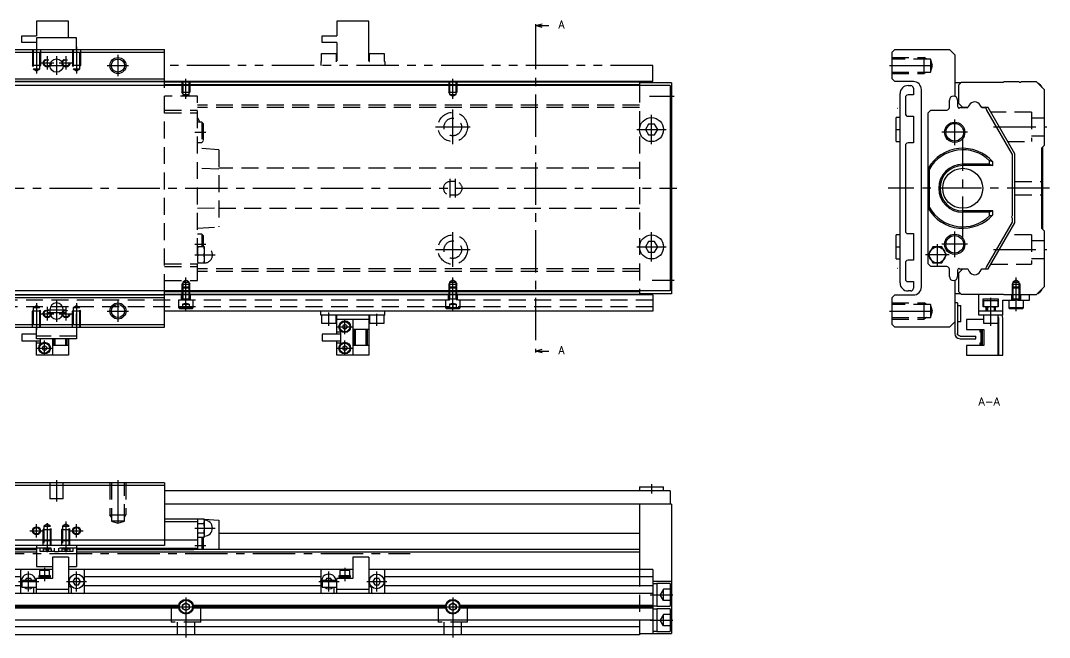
# Model space of a CAD drawing. Extents: x -4 to 777, y -8 to 240.
# Drawn here: x 391.3 to 776.9, y 9 to 240.3 of the extents above; entities that cross this region are included whole.
import ezdxf

# ---------------------------------------------------------------- set-up
doc = ezdxf.new("R2010")
doc.units = 0
doc.header["$LTSCALE"] = 0.5
for name, pattern in [('CENTER', [50.8, 31.75, -6.35, 6.35, -6.35]), ('DASHED', [19.05, 12.7, -6.35]), ('PHANTOM', [63.5, 31.75, -6.35, 6.35, -6.35, 6.35, -6.35])]:
    doc.linetypes.add(name, pattern=pattern)
for name, color, linetype in [('MSM_CENTER', 1, 'CENTER'), ('MSM_CONTINUOUS', 7, 'CONTINUOUS'), ('MSM_DASHED', 4, 'DASHED'), ('MSM_IMAGINARY', 6, 'PHANTOM'), ('MSM_NARROW', 5, 'CONTINUOUS'), ('MSM_PART_NUMBER', 7, 'CONTINUOUS')]:
    doc.layers.add(name, color=color, linetype=linetype)
doc.styles.get("Standard").update_dxf_attribs({"font": 'txt.shx', "height": 3, "bigfont": 'bigfont.shx'})

msp = doc.modelspace()

# ---------------------------------------------------------------- linework, layer by layer
at = {"layer": 'MSM_CENTER'}
for p, q in [((584.26, 237.89), (584.26, 116.86)), ((397.3, 230.38), (397.3, 220.47)), ((412.3, 230.38), (412.3, 220.47)), ((398.8, 224.38), (403.8, 224.38)), ((401.3, 226.88), (401.3, 221.88)), ((404.8, 226.88), (404.8, 219.88)), ((405.8, 224.38), (410.8, 224.38)), ((408.3, 226.88), (408.3, 221.88)), ((427.8, 227.38), (427.8, 219.38)), ((401.3, 223.38), (408.3, 223.38)), ((423.8, 223.38), (431.8, 223.38)), ((716.92, 223.38), (734.14, 223.38)), ((453.3, 210.87), (453.3, 218.38)), ((553.3, 210.87), (553.3, 218.38)), ((626.98, 211.88), (636.3, 211.88)), ((553.3, 193.88), (553.3, 206.88)), ((627.8, 193.88), (627.8, 204.88)), ((719.81, 207.38), (719.92, 207.38)), ((741.42, 193.58), (741.42, 203.18)), ((456.6, 198.38), (460.7, 198.38)), ((546.8, 200.38), (559.8, 200.38)), ((622.3, 199.38), (633.3, 199.38)), ((719.42, 199.38), (720.92, 199.38)), ((746.22, 198.38), (736.62, 198.38)), ((755.95, 200.38), (775.92, 200.38)), ((744.42, 158.48), (744.42, 196.28)), ((552.3, 173.88), (552.3, 180.88)), ((554.3, 173.88), (554.3, 180.88)), ((-4.2, 177.38), (637.3, 177.38)), ((776.92, 177.38), (716.42, 177.38)), ((553.3, 147.88), (553.3, 160.88)), ((627.8, 149.88), (627.8, 160.88)), ((741.42, 151.58), (741.42, 161.18)), ((456.6, 156.38), (460.7, 156.38)), ((546.8, 154.38), (559.8, 154.38)), ((622.3, 155.38), (633.3, 155.38)), ((719.42, 155.38), (720.92, 155.38)), ((734.92, 148.38), (734.92, 156.38)), ((746.22, 156.38), (736.62, 156.38)), ((755.95, 154.38), (775.92, 154.38)), ((456.6, 152.38), (464.2, 152.38)), ((739.38, 152.38), (730.46, 152.38)), ((719.81, 147.38), (719.92, 147.38)), ((453.3, 131.38), (453.3, 143.89)), ((553.3, 131.38), (553.3, 143.89)), ((627.98, 142.88), (636.3, 142.88)), ((764.41, 131.38), (764.41, 143.89)), ((404.8, 135.38), (404.8, 127.38)), ((427.8, 135.38), (427.8, 127.38)), ((754.92, 125.78), (754.92, 136.28)), ((397.3, 134.29), (397.3, 124.38)), ((401.3, 132.88), (401.3, 127.88)), ((401.3, 131.88), (408.3, 131.88)), ((408.3, 132.88), (408.3, 127.88)), ((412.3, 134.29), (412.3, 124.38)), ((423.8, 131.38), (431.8, 131.38)), ((716.92, 131.38), (734.14, 131.38)), ((398.8, 130.38), (403.8, 130.38)), ((401.3, 130.88), (408.3, 130.88)), ((405.8, 130.38), (410.8, 130.38)), ((412.3, 125.88), (412.3, 130.28)), ((506.8, 125.88), (506.8, 130.78)), ((512.8, 122.67), (512.8, 128.29)), ((524.8, 125.88), (524.8, 130.28)), ((509.99, 125.48), (515.61, 125.48)), ((400.3, 114.67), (400.3, 120.29)), ((512.8, 114.67), (512.8, 120.29)), ((397.49, 117.48), (403.11, 117.48)), ((509.99, 117.48), (515.61, 117.48)), ((404.8, 68), (404.8, 60)), ((427.8, 68), (427.8, 50.78)), ((627.8, 66.5), (627.8, 63)), ((397.3, 46.5), (397.3, 51.5)), ((401.3, 51.81), (401.3, 40.99)), ((408.3, 52.41), (408.3, 40.99)), ((412.3, 46.5), (412.3, 51.5)), ((394.8, 49), (399.8, 49)), ((409.8, 49), (414.8, 49)), ((456.6, 50), (464.2, 50)), ((456.6, 43.5), (460.7, 43.5)), ((-4.2, 40.5), (537.3, 40.5)), ((400.3, 35.1), (400.3, 30.1)), ((512.8, 35.1), (512.8, 30.1)), ((394.3, 26.25), (394.3, 33.75)), ((412.3, 26.25), (412.3, 33.75)), ((506.8, 26.25), (506.8, 33.75)), ((524.8, 26.25), (524.8, 33.75)), ((390.55, 30), (398.19, 30)), ((408.55, 30), (416.05, 30)), ((503.05, 30), (510.69, 30)), ((521.05, 30), (528.55, 30)), ((453.3, 24), (453.3, 9)), ((553.3, 24), (553.3, 9)), ((627.3, 25), (635.8, 25)), ((449.42, 20.5), (457.18, 20.5)), ((549.42, 20.5), (557.18, 20.5)), ((627.3, 15.5), (635.8, 15.5))]:
    msp.add_line(p, q, dxfattribs=at)
at = {"layer": 'MSM_CONTINUOUS'}
for p, q in [((584.26, 238.39), (586.76, 239.06)), ((584.26, 238.89), (584.26, 237.89)), ((584.26, 238.39), (589.26, 238.39)), ((586.76, 237.72), (584.26, 238.39)), ((364.3, 229.38), (445.3, 229.38)), ((364.3, 228.38), (445.3, 228.38)), ((445.3, 215.88), (445.3, 229.38)), ((717.92, 228.38), (718.92, 229.38)), ((717.92, 218.38), (717.92, 228.38)), ((718.92, 229.38), (739.42, 229.38)), ((739.42, 229.38), (741.42, 227.38)), ((741.42, 227.38), (741.42, 211.91)), ((623.3, 217.38), (183.3, 217.38)), ((364.3, 218.38), (445.3, 218.38)), ((364.3, 217.38), (445.3, 217.38)), ((623.3, 217.18), (445.3, 217.18)), ((623.3, 216.18), (445.3, 216.18)), ((623.3, 217.38), (623.3, 215.88)), ((635.3, 216.98), (623.3, 216.98)), ((635.3, 216.98), (635.3, 137.78)), ((718.92, 217.38), (717.92, 218.38)), ((725.92, 217.38), (718.92, 217.38)), ((743.72, 216.98), (741.42, 216.98)), ((742.92, 216.18), (743.92, 217.18)), ((742.92, 209.13), (742.92, 216.18)), ((743.92, 217.18), (759.72, 217.18)), ((759.72, 217.18), (759.92, 217.38)), ((759.92, 217.38), (765.52, 217.38)), ((766.32, 217.38), (771.92, 217.38)), ((771.92, 217.38), (774.92, 214.38)), ((634.8, 215.88), (169.8, 215.88)), ((634.8, 215.88), (634.8, 138.88)), ((720.92, 141.88), (720.92, 212.88)), ((723.92, 215.88), (724.92, 215.88)), ((725.92, 212.38), (723.92, 212.38)), ((725.92, 214.88), (725.92, 212.38)), ((728.92, 140.38), (728.92, 214.38)), ((774.92, 214.38), (774.92, 193.38)), ((722.92, 211.38), (722.92, 205.38)), ((739.42, 207.73), (739.42, 210.43)), ((742.52, 210.43), (742.52, 208.13)), ((744.42, 207.63), (742.92, 209.13)), ((746.82, 208.52), (746.31, 207.63)), ((751.53, 207.63), (751.02, 208.52)), ((731.42, 205.73), (732.42, 206.73)), ((731.42, 149.03), (731.42, 205.73)), ((732.42, 206.73), (738.42, 206.73)), ((743.72, 207.68), (744.37, 207.68)), ((744.37, 207.68), (744.42, 207.63)), ((744.37, 207.68), (744.42, 207.63)), ((744.42, 207.63), (746.31, 207.63)), ((746.31, 207.63), (744.42, 207.63)), ((753.92, 207.63), (751.53, 207.63)), ((751.53, 207.63), (752.79, 207.63)), ((753.31, 206.88), (753.31, 206.68)), ((753.31, 206.68), (762.92, 190.04)), ((763.92, 190.3), (753.92, 207.63)), ((626.65, 201.38), (625.49, 199.38)), ((628.95, 201.38), (626.65, 201.38)), ((630.11, 199.38), (628.95, 201.38)), ((719.42, 194.88), (719.42, 203.88)), ((720.92, 203.88), (719.42, 203.88)), ((723.92, 204.38), (725.92, 204.38)), ((725.92, 204.38), (725.92, 194.38)), ((625.49, 199.38), (626.65, 197.38)), ((626.65, 197.38), (628.95, 197.38)), ((628.95, 197.38), (630.11, 199.38)), ((719.42, 194.88), (720.92, 194.88)), ((722.92, 193.38), (722.92, 161.38)), ((725.92, 194.38), (723.92, 194.38)), ((774.92, 193.38), (773.92, 192.38)), ((774.42, 161.88), (774.42, 192.88)), ((762.92, 190.04), (762.92, 167.03)), ((763.92, 164.45), (763.92, 190.3)), ((773.92, 192.38), (773.92, 162.38)), ((754.48, 186.38), (744.42, 186.38)), ((755.7, 185.88), (744.42, 185.88)), ((754.48, 186.38), (754.48, 187.74)), ((754.48, 186.38), (755.7, 185.88)), ((755.7, 185.88), (755.7, 187.26)), ((731.92, 184.61), (731.42, 184.86)), ((731.92, 170.14), (731.92, 184.61)), ((731.42, 169.89), (731.92, 170.14)), ((755.7, 168.88), (744.42, 168.88)), ((754.48, 168.38), (744.42, 168.38)), ((755.7, 168.88), (754.48, 168.38)), ((754.48, 167.01), (754.48, 168.38)), ((755.7, 167.49), (755.7, 168.88)), ((762.92, 166.23), (762.92, 164.71)), ((762.92, 164.71), (753.31, 148.08)), ((753.92, 147.13), (763.92, 164.45)), ((773.92, 162.38), (774.92, 161.38)), ((719.42, 150.88), (719.42, 159.88)), ((720.92, 159.88), (719.42, 159.88)), ((723.92, 160.38), (725.92, 160.38)), ((725.92, 160.38), (725.92, 150.38)), ((774.92, 161.38), (774.92, 140.38)), ((626.65, 157.38), (625.49, 155.38)), ((625.49, 155.38), (626.65, 153.38)), ((628.95, 157.38), (626.65, 157.38)), ((630.11, 155.38), (628.95, 157.38)), ((628.95, 153.38), (630.11, 155.38)), ((733.19, 155.38), (731.46, 152.38)), ((736.65, 155.38), (733.19, 155.38)), ((738.38, 152.38), (736.65, 155.38)), ((626.65, 153.38), (628.95, 153.38)), ((719.42, 150.88), (720.92, 150.88)), ((731.46, 152.38), (733.19, 149.38)), ((736.65, 149.38), (738.38, 152.38)), ((722.92, 149.38), (722.92, 143.38)), ((725.92, 150.38), (723.92, 150.38)), ((732.42, 148.03), (731.42, 149.03)), ((738.42, 148.03), (732.42, 148.03)), ((733.19, 149.38), (736.65, 149.38)), ((739.42, 144.33), (739.42, 147.03)), ((742.52, 146.63), (742.52, 144.33)), ((742.92, 145.63), (744.42, 147.13)), ((744.37, 147.08), (743.72, 147.08)), ((744.42, 147.13), (746.31, 147.13)), ((746.31, 147.13), (746.82, 146.23)), ((751.02, 146.23), (751.53, 147.13)), ((751.53, 147.13), (753.92, 147.13)), ((753.31, 148.08), (753.31, 147.88)), ((741.42, 142.84), (741.42, 127.38)), ((742.92, 138.58), (742.92, 145.63)), ((634.8, 138.88), (169.8, 138.88)), ((445.3, 125.38), (445.3, 138.88)), ((623.3, 138.88), (623.3, 137.38)), ((723.92, 142.38), (725.92, 142.38)), ((724.92, 138.88), (723.92, 138.88)), ((725.92, 142.38), (725.92, 139.88)), ((774.92, 140.38), (771.92, 137.38)), ((628.3, 137.38), (178.3, 137.38)), ((364.3, 137.38), (445.3, 137.38)), ((364.3, 136.38), (445.3, 136.38)), ((623.3, 138.58), (445.3, 138.58)), ((623.3, 137.58), (445.3, 137.58)), ((635.3, 137.78), (623.3, 137.78)), ((628.3, 137.38), (628.3, 131.38)), ((717.92, 136.38), (718.92, 137.38)), ((717.92, 126.38), (717.92, 136.38)), ((718.92, 137.38), (725.92, 137.38)), ((743.72, 137.78), (741.42, 137.78)), ((743.92, 137.58), (742.92, 138.58)), ((759.72, 137.58), (743.92, 137.58)), ((750.42, 129.78), (750.42, 137.38)), ((752.07, 135.88), (757.77, 135.88)), ((752.07, 132.88), (752.07, 135.88)), ((752.17, 135.28), (757.67, 135.28)), ((752.17, 135.28), (752.17, 132.88)), ((754.92, 133.12), (754.92, 135.03)), ((757.67, 132.88), (757.67, 135.28)), ((757.77, 135.88), (757.77, 132.88)), ((759.42, 129.78), (759.42, 135.38)), ((759.42, 135.38), (763.92, 135.38)), ((759.92, 137.38), (759.72, 137.58)), ((771.92, 137.38), (759.92, 137.38)), ((761.67, 135.38), (761.67, 132.68)), ((763.92, 135.38), (764.42, 135.88)), ((764.42, 135.88), (764.92, 135.38)), ((764.92, 135.38), (769.42, 135.38)), ((767.17, 132.68), (767.17, 135.38)), ((769.42, 135.38), (769.42, 137.38)), ((402.3, 131.88), (402.3, 130.88)), ((407.3, 130.88), (407.3, 131.88)), ((628.3, 131.38), (445.3, 131.38)), ((503.8, 129.78), (503.8, 131.38)), ((527.8, 129.78), (527.8, 131.38)), ((742.42, 134.38), (741.42, 134.38)), ((742.42, 134.38), (742.42, 122.98)), ((742.42, 133.38), (743.72, 133.38)), ((743.72, 127.38), (743.72, 133.38)), ((759.42, 131.38), (750.42, 131.38)), ((757.77, 132.88), (752.07, 132.88)), ((753.22, 131.38), (753.22, 132.88)), ((753.42, 132.88), (753.42, 131.38)), ((756.42, 131.38), (756.42, 132.88)), ((756.62, 132.88), (756.62, 131.38)), ((761.67, 132.68), (767.17, 132.68)), ((761.67, 132.68), (761.84, 132.38)), ((761.84, 132.38), (767, 132.38)), ((767, 132.38), (767.17, 132.68)), ((527.8, 129.78), (503.8, 129.78)), ((504.05, 129.78), (504.05, 126.78)), ((509.55, 126.78), (509.55, 129.78)), ((509.8, 122.73), (509.8, 129.64)), ((521.8, 128.18), (509.8, 128.18)), ((515.8, 128.18), (515.8, 114.78)), ((521.8, 129.64), (521.8, 114.78)), ((522.05, 129.78), (522.05, 126.78)), ((527.55, 126.78), (527.55, 129.78)), ((741.42, 127.38), (739.42, 125.38)), ((741.42, 127.38), (741.42, 122.98)), ((743.72, 127.38), (742.42, 127.38)), ((752.17, 128.18), (745.82, 128.18)), ((745.82, 128.18), (745.82, 124.48)), ((759.42, 129.78), (750.42, 129.78)), ((752.17, 129.78), (752.17, 126.78)), ((757.67, 126.78), (757.67, 129.78)), ((757.77, 128.18), (757.67, 128.18)), ((757.77, 114.78), (757.77, 128.18)), ((757.77, 128.13), (757.82, 128.13)), ((757.82, 128.78), (757.82, 114.78)), ((759.42, 114.78), (759.42, 128.78)), ((364.3, 126.38), (445.3, 126.38)), ((364.3, 125.38), (445.3, 125.38)), ((397.3, 120.98), (397.3, 125.38)), ((412.3, 125.38), (412.3, 120.98)), ((504.05, 126.78), (509.55, 126.78)), ((511.3, 123.48), (509.8, 123.48)), ((511.3, 119.48), (511.3, 123.48)), ((512.8, 126.34), (512.05, 125.91)), ((512.05, 125.91), (512.05, 125.04)), ((512.05, 125.04), (512.8, 124.61)), ((513.55, 125.91), (512.8, 126.34)), ((512.8, 124.61), (513.55, 125.04)), ((513.55, 125.91), (513.55, 125.04)), ((521.8, 124.48), (515.8, 124.48)), ((516.3, 118.48), (516.3, 124.48)), ((516.8, 118.48), (516.8, 124.48)), ((520.8, 118.48), (520.8, 124.48)), ((521.3, 118.48), (521.3, 124.48)), ((522.05, 126.78), (527.55, 126.78)), ((718.92, 125.38), (717.92, 126.38)), ((739.42, 125.38), (718.92, 125.38)), ((745.82, 124.48), (752.32, 124.48)), ((750.82, 124.48), (750.82, 123.58)), ((750.82, 123.58), (751.32, 123.58)), ((751.32, 118.48), (751.32, 124.48)), ((751.82, 118.48), (751.82, 124.48)), ((752.17, 126.78), (757.67, 126.78)), ((752.32, 124.48), (752.32, 118.48)), ((391.8, 122.73), (391.8, 120.23)), ((397.3, 122.73), (391.8, 122.73)), ((391.8, 120.23), (398.8, 120.23)), ((412.3, 120.98), (397.3, 120.98)), ((397.3, 114.78), (397.3, 120.23)), ((398.8, 119.48), (398.8, 120.98)), ((403.3, 120.98), (403.3, 114.78)), ((403.8, 118.48), (403.8, 120.98)), ((404.3, 118.48), (404.3, 120.98)), ((408.3, 118.48), (408.3, 120.98)), ((408.8, 118.48), (408.8, 120.98)), ((409.3, 120.98), (409.3, 114.78)), ((504.3, 122.73), (504.3, 120.23)), ((511.3, 122.73), (504.3, 122.73)), ((504.3, 120.23), (511.3, 120.23)), ((509.8, 114.78), (509.8, 120.23)), ((743.42, 121.98), (749.32, 121.98)), ((743.42, 120.98), (749.32, 120.98)), ((749.32, 120.98), (749.32, 121.98)), ((397.3, 119.48), (398.8, 119.48)), ((400.3, 118.34), (399.55, 117.91)), ((399.55, 117.91), (399.55, 117.04)), ((399.55, 117.04), (400.3, 116.61)), ((401.05, 117.91), (400.3, 118.34)), ((400.3, 116.61), (401.05, 117.04)), ((401.05, 117.91), (401.05, 117.04)), ((409.3, 118.48), (403.3, 118.48)), ((509.8, 119.48), (511.3, 119.48)), ((512.8, 118.34), (512.05, 117.91)), ((512.05, 117.91), (512.05, 117.04)), ((512.05, 117.04), (512.8, 116.61)), ((513.55, 117.91), (512.8, 118.34)), ((512.8, 116.61), (513.55, 117.04)), ((513.55, 117.91), (513.55, 117.04)), ((521.8, 118.48), (515.8, 118.48)), ((584.26, 116.36), (586.76, 117.03)), ((584.26, 116.86), (584.26, 115.86)), ((584.26, 116.36), (589.26, 116.36)), ((586.76, 115.69), (584.26, 116.36)), ((745.82, 118.48), (745.82, 114.78)), ((752.32, 118.48), (745.82, 118.48)), ((750.82, 119.38), (750.82, 118.48)), ((751.32, 119.38), (750.82, 119.38)), ((409.3, 114.78), (397.3, 114.78)), ((521.8, 114.78), (509.8, 114.78)), ((745.82, 114.78), (757.77, 114.78)), ((757.77, 114.83), (757.82, 114.83)), ((757.82, 114.78), (759.42, 114.78)), ((445.3, 67), (364.3, 67)), ((445.3, 66), (364.3, 66)), ((445.3, 67), (445.3, 43.5)), ((634.8, 64), (445.3, 64)), ((623.3, 65.5), (623.3, 64)), ((623.3, 65.5), (632.3, 65.5)), ((632.3, 64), (632.3, 65.5)), ((634.8, 64), (634.8, 59)), ((635.3, 59), (445.3, 59)), ((623.3, 59), (623.3, 34.5)), ((635.3, 59), (635.3, 10.5)), ((445.3, 53.5), (457.6, 53.5)), ((445.3, 52.5), (457.6, 52.5)), ((457.6, 53.5), (458.17, 53.46)), ((457.6, 53.5), (457.6, 42)), ((457.72, 53.46), (457.6, 53)), ((457.61, 52.41), (457.6, 52.6)), ((457.72, 53.46), (460.08, 53.46)), ((457.72, 51.73), (460.08, 51.73)), ((460.2, 53), (460.08, 53.46)), ((460.11, 53.34), (465.6, 53)), ((460.2, 47), (460.2, 53)), ((465.6, 53), (465.6, 42)), ((457.6, 47), (457.72, 46.54)), ((457.72, 48.27), (460.08, 48.27)), ((457.72, 46.54), (460.08, 46.54)), ((459.2, 46.54), (459.2, 42)), ((459.7, 46.54), (459.7, 42)), ((460.08, 46.54), (460.2, 47)), ((623.3, 48), (465.6, 48)), ((457.6, 45.5), (352, 45.5)), ((445.3, 43.5), (364.3, 43.5)), ((397.3, 43.5), (397.3, 35.6)), ((412.3, 43.5), (412.3, 35.6)), ((397.3, 42), (183.3, 42)), ((397.3, 41), (183.3, 41)), ((397.3, 42.4), (352, 42.4)), ((353.3, 42), (397.3, 42)), ((409.3, 39.1), (403.3, 39.1)), ((403.3, 39.1), (403.3, 31.1)), ((409.3, 39.1), (409.3, 25.5)), ((457.6, 42.4), (412.3, 42.4)), ((412.3, 42), (456.3, 42)), ((623.3, 42), (412.3, 42)), ((623.3, 41), (412.3, 41)), ((521.8, 39.1), (515.8, 39.1)), ((515.8, 39.1), (515.8, 31.1)), ((521.8, 39.1), (521.8, 25.5)), ((397.3, 35.6), (403.3, 35.6)), ((409.3, 35.6), (412.3, 35.6)), ((403.3, 34.5), (296.8, 34.5)), ((391.3, 31.7), (302.8, 31.7)), ((391.3, 34), (391.3, 26)), ((393.58, 31.25), (393.06, 30.35)), ((393.58, 31.25), (395.02, 31.25)), ((395.54, 30.35), (395.02, 31.25)), ((403.3, 31.1), (397.3, 31.1)), ((397.3, 25.5), (397.3, 31.1)), ((398.1, 32.1), (398.1, 31.6)), ((402.5, 32.1), (398.1, 32.1)), ((402.5, 31.6), (398.1, 31.6)), ((398.3, 31.6), (398.3, 31.1)), ((398.4, 34.1), (398.4, 32.1)), ((402.2, 34.1), (398.4, 34.1)), ((402.2, 32.1), (402.2, 34.1)), ((402.3, 31.1), (402.3, 31.6)), ((402.5, 31.6), (402.5, 32.1)), ((515.8, 34.5), (409.3, 34.5)), ((411.58, 31.25), (410.86, 30)), ((411.58, 31.25), (413.02, 31.25)), ((413.74, 30), (413.02, 31.25)), ((415.3, 26), (415.3, 34)), ((503.8, 31.7), (415.3, 31.7)), ((503.8, 34), (503.8, 26)), ((506.08, 31.25), (505.56, 30.35)), ((506.08, 31.25), (507.52, 31.25)), ((508.04, 30.35), (507.52, 31.25)), ((515.8, 31.1), (509.8, 31.1)), ((509.8, 25.5), (509.8, 31.1)), ((510.6, 32.1), (510.6, 31.6)), ((515, 32.1), (510.6, 32.1)), ((515, 31.6), (510.6, 31.6)), ((510.8, 31.6), (510.8, 31.1)), ((510.9, 34.1), (510.9, 32.1)), ((514.7, 34.1), (510.9, 34.1)), ((514.7, 32.1), (514.7, 34.1)), ((514.8, 31.1), (514.8, 31.6)), ((515, 31.6), (515, 32.1)), ((628.3, 34.5), (521.8, 34.5)), ((524.08, 31.25), (523.36, 30)), ((524.08, 31.25), (525.52, 31.25)), ((526.24, 30), (525.52, 31.25)), ((527.8, 26), (527.8, 34)), ((628.3, 31.7), (527.8, 31.7)), ((628.3, 34.5), (628.3, 10.5)), ((391.3, 28.3), (302.8, 28.3)), ((397.3, 30.35), (391.8, 30.35)), ((391.8, 30.35), (391.8, 27.85)), ((391.8, 27.85), (397.3, 27.85)), ((396.3, 26), (396.3, 27.6)), ((397.3, 27.15), (409.3, 27.15)), ((397.3, 27.1), (409.3, 27.1)), ((397.35, 27.15), (397.35, 27.1)), ((409.25, 27.15), (409.25, 27.1)), ((410.3, 27.6), (410.3, 26)), ((410.86, 30), (411.58, 28.75)), ((411.58, 28.75), (413.02, 28.75)), ((413.02, 28.75), (413.74, 30)), ((415.48, 30), (415.3, 30.3)), ((415.3, 29.7), (415.48, 30)), ((503.8, 28.3), (415.3, 28.3)), ((503.8, 30.3), (503.62, 30)), ((503.62, 30), (503.8, 29.7)), ((509.8, 30.35), (504.3, 30.35)), ((504.3, 30.35), (504.3, 27.85)), ((504.3, 27.85), (509.8, 27.85)), ((508.8, 26), (508.8, 27.6)), ((509.8, 27.15), (521.8, 27.15)), ((509.8, 27.1), (521.8, 27.1)), ((509.85, 27.15), (509.85, 27.1)), ((521.75, 27.15), (521.75, 27.1)), ((522.8, 27.6), (522.8, 26)), ((523.36, 30), (524.08, 28.75)), ((524.08, 28.75), (525.52, 28.75)), ((525.52, 28.75), (526.24, 30)), ((527.98, 30), (527.8, 30.3)), ((527.8, 29.7), (527.98, 30)), ((628.3, 28.3), (527.8, 28.3)), ((635.3, 30), (628.3, 30)), ((629.8, 29.15), (628.3, 29.15)), ((634.8, 29.25), (629.8, 29.25)), ((629.8, 29.25), (629.8, 20.75)), ((634.8, 29.25), (634.8, 20.75)), ((628.3, 25.5), (178.3, 25.5)), ((450.6, 21), (356, 21)), ((450.6, 20), (356, 20)), ((450.55, 20.5), (356.05, 20.5)), ((452.05, 21.22), (453.3, 21.94)), ((452.05, 19.78), (452.05, 21.22)), ((453.3, 19.06), (452.05, 19.78)), ((453.3, 21.94), (454.55, 21.22)), ((454.55, 19.78), (453.3, 19.06)), ((454.55, 21.22), (454.55, 19.78)), ((550.6, 21), (456, 21)), ((550.6, 20), (456, 20)), ((550.55, 20.5), (456.05, 20.5)), ((552.05, 21.22), (553.3, 21.94)), ((552.05, 19.78), (552.05, 21.22)), ((553.3, 19.06), (552.05, 19.78)), ((553.3, 21.94), (554.55, 21.22)), ((554.55, 19.78), (553.3, 19.06)), ((554.55, 21.22), (554.55, 19.78)), ((628.3, 21), (556, 21)), ((628.3, 20), (556, 20)), ((628.3, 20.5), (556.05, 20.5)), ((628.3, 20.85), (629.8, 20.85)), ((629.8, 19.65), (628.3, 19.65)), ((629.8, 20.75), (634.8, 20.75)), ((634.8, 19.75), (629.8, 19.75)), ((629.8, 19.75), (629.8, 11.25)), ((634.8, 19.75), (634.8, 11.25)), ((628.3, 15.5), (178.3, 15.5)), ((623.3, 15.5), (623.3, 10)), ((623.3, 13), (183.3, 13)), ((623.3, 10), (183.3, 10)), ((623.3, 10.5), (635.3, 10.5)), ((628.3, 11.35), (629.8, 11.35)), ((629.8, 11.25), (634.8, 11.25))]:
    msp.add_line(p, q, dxfattribs=at)
for centre, radius in [((404.8, 223.38), 2.5), ((427.8, 223.38), 2.46), ((627.8, 199.38), 4.5), ((741.42, 198.38), 3.8), ((741.42, 198.38), 3.3), ((744.42, 177.38), 7.5), ((627.8, 155.38), 4.5), ((741.42, 156.38), 3.8), ((741.42, 156.38), 3.3), ((734.92, 152.38), 3), ((427.8, 131.38), 2.46), ((512.8, 125.48), 2.2), ((512.8, 125.48), 1.9), ((400.3, 117.48), 2.2), ((512.8, 117.48), 2.2), ((400.3, 117.48), 1.9), ((512.8, 117.48), 1.9), ((397.3, 49), 1.23), ((412.3, 49), 1.23), ((412.3, 30), 2.75), ((524.8, 30), 2.75), ((453.3, 20.5), 2.75), ((553.3, 20.5), 2.75), ((453.3, 20.5), 2.45), ((453.3, 20.5), 1.25), ((553.3, 20.5), 2.45), ((553.3, 20.5), 1.25)]:
    msp.add_circle(centre, radius, dxfattribs=at)
for centre, radius, start, end in [((725.92, 214.38), 3, 0, 90), ((765.92, 217.68), 0.5, 216.8699, 323.1301), ((771.42, 213.98), 3, 21.8151, 68.1849), ((723.92, 212.88), 3, 90, 180), ((723.92, 211.38), 1, 90, 180), ((724.92, 214.88), 1, 0, 90), ((740.97, 210.43), 1.55, 0, 180), ((749.07, 207.22), 2.6, 93.4107, 150), ((748.76, 207.22), 2.6, 30, 86.5893), ((723.92, 205.38), 1, 180, 270), ((738.42, 207.73), 1, 270, 0), ((743.52, 208.13), 1, 180, 239.9081), ((743.72, 206.88), 0.8, 90, 151.2511), ((752.51, 206.88), 0.8, 0, 69.6276), ((723.92, 193.38), 1, 90, 180), ((744.42, 177.38), 15, 41.2361, 150.0736), ((744.42, 177.38), 14.44, 45.8486, 149.949), ((744.42, 177.38), 9, 90, 270), ((744.42, 177.38), 8.5, 90, 270), ((750.27, 175.08), 13.33, 65.9851, 71.6163), ((744.42, 177.38), 15, 209.9264, 318.7639), ((744.42, 177.38), 14.44, 210.051, 314.1514), ((750.3, 179.6), 13.26, 288.3686, 294.03), ((763.22, 166.63), 0.5, 126.8699, 233.1301), ((723.92, 161.38), 1, 180, 270), ((723.92, 149.38), 1, 90, 180), ((738.42, 147.03), 1, 0, 90), ((743.52, 146.63), 1, 120.0919, 180), ((743.72, 147.88), 0.8, 208.7489, 270), ((752.51, 147.88), 0.8, 290.3641, 0), ((723.92, 143.38), 1, 180, 270), ((740.97, 144.33), 1.55, 180, 0), ((749.07, 147.53), 2.6, 210, 266.5893), ((748.76, 147.53), 2.6, 273.4107, 330), ((723.92, 141.88), 3, 180, 270), ((724.92, 139.88), 1, 270, 0), ((725.92, 140.38), 3, 270, 0), ((771.42, 140.78), 3, 291.8137, 338.1863), ((753.54, 131.3), 3.98, 69.7735, 110.2265), ((756.29, 131.3), 3.98, 69.7735, 110.2265), ((404.8, 131.88), 2.5, 359.9999, 179.9999), ((753.54, 136.85), 3.98, 249.7735, 290.2265), ((756.29, 136.85), 3.98, 249.7735, 290.2265), ((404.8, 130.88), 2.5, 179.9999, 359.9999), ((509.55, 129.24), 0.531, 67.7887, 89.707), ((509.7, 129.65), 0.0991, 355.8281, 61.8151), ((521.9, 129.65), 0.0991, 118.1849, 184.1719), ((522.05, 129.24), 0.531, 90.293, 112.2113), ((756.82, 128.78), 1, 0, 31.7883), ((756.82, 128.78), 2.6, 0, 22.6199), ((743.42, 122.98), 2, 180, 270), ((460.91, 52.57), 3.31, 164.2277, 179.4294), ((460.91, 52.63), 3.31, 180.5738, 195.7691), ((470.49, 49.95), 12.89, 172.0306, 179.7562), ((456.89, 52.56), 3.31, 0.5738, 15.7691), ((456.89, 52.63), 3.31, 344.2277, 359.4294), ((447.31, 49.94), 12.89, 0.2452, 7.968), ((460.2, 50), 3, 270, 90), ((471.06, 50.1), 13.46, 180.407, 187.8062), ((460.91, 47.37), 3.31, 164.2277, 179.4294), ((460.91, 47.44), 3.31, 180.5738, 195.7691), ((446.74, 50.1), 13.46, 352.1938, 359.593), ((456.89, 47.37), 3.31, 0.5738, 15.7691), ((456.89, 47.43), 3.31, 344.2277, 359.4294), ((391.8, 34), 0.5, 90, 180), ((394.3, 30), 2.75, 7.312, 204.62), ((414.8, 34), 0.5, 0, 90), ((504.3, 34), 0.5, 90, 180), ((506.8, 30), 2.75, 7.312, 204.62), ((527.3, 34), 0.5, 0, 90), ((394.3, 30), 2.75, 231.4273, 308.5727), ((396.8, 27.6), 0.5, 150, 180), ((396.78, 27.59), 0.517, 4.3661, 29.8325), ((409.8, 27.6), 0.5, 0, 180), ((506.8, 30), 2.75, 231.4273, 308.5727), ((509.3, 27.6), 0.5, 150, 180), ((509.28, 27.59), 0.517, 4.3661, 29.8325), ((522.3, 27.6), 0.5, 0, 180), ((391.8, 26), 0.5, 180, 270), ((395.8, 26), 0.5, 270, 0), ((410.8, 26), 0.5, 180, 270), ((414.8, 26), 0.5, 270, 0), ((504.3, 26), 0.5, 180, 270), ((508.3, 26), 0.5, 270, 0), ((523.3, 26), 0.5, 180, 270), ((527.3, 26), 0.5, 270, 0)]:
    msp.add_arc(centre, radius, start, end, dxfattribs=at)
at = {"layer": 'MSM_CONTINUOUS', "extrusion": (0, 0, -1)}
msp.add_arc((-743.42, 122.98), 1, 270, 0, dxfattribs=at)
at = {"layer": 'MSM_DASHED'}
for p, q in [((395.8, 229.38), (395.8, 223.38)), ((396.07, 229.38), (396.07, 222.18)), ((398.53, 222.18), (398.53, 229.38)), ((398.8, 229.38), (398.8, 223.38)), ((410.8, 229.38), (410.8, 223.38)), ((411.07, 229.38), (411.07, 222.18)), ((413.53, 222.18), (413.53, 229.38)), ((413.8, 229.38), (413.8, 223.38)), ((717.92, 226.38), (729.92, 226.38)), ((732.32, 225.83), (717.92, 225.83)), ((729.92, 220.38), (729.92, 226.38)), ((730.86, 225.83), (729.92, 226.38)), ((733.14, 223.38), (732.32, 225.83)), ((732.32, 225.83), (732.32, 220.92)), ((398.8, 223.38), (395.8, 223.38)), ((396.07, 222.91), (395.8, 223.38)), ((396.07, 222.18), (398.53, 222.18)), ((396.07, 222.18), (397.3, 221.47)), ((397.3, 221.47), (398.53, 222.18)), ((398.53, 222.91), (398.8, 223.38)), ((413.8, 223.38), (410.8, 223.38)), ((411.07, 222.91), (410.8, 223.38)), ((411.07, 222.18), (413.53, 222.18)), ((411.07, 222.18), (412.3, 221.47)), ((412.3, 221.47), (413.53, 222.18)), ((413.53, 222.91), (413.8, 223.38)), ((717.92, 220.92), (732.32, 220.92)), ((717.92, 220.38), (729.92, 220.38)), ((730.86, 220.92), (729.92, 220.38)), ((732.32, 220.92), (733.14, 223.38)), ((451.8, 217.38), (451.8, 213.38)), ((452.07, 217.38), (452.07, 212.58)), ((454.53, 212.58), (454.53, 217.38)), ((454.8, 217.38), (454.8, 213.38)), ((551.8, 217.38), (551.8, 213.38)), ((552.07, 217.38), (552.07, 212.58)), ((554.53, 212.58), (554.53, 217.38)), ((554.8, 217.38), (554.8, 213.38)), ((445.3, 138.88), (445.3, 215.88)), ((451.8, 213.38), (454.8, 213.38)), ((452.07, 212.91), (451.8, 213.38)), ((452.07, 212.58), (454.53, 212.58)), ((452.07, 212.58), (453.11, 211.98)), ((453.49, 211.98), (454.53, 212.58)), ((454.53, 212.91), (454.8, 213.38)), ((551.8, 213.38), (554.8, 213.38)), ((552.07, 212.91), (551.8, 213.38)), ((552.07, 212.58), (554.53, 212.58)), ((552.07, 212.58), (553.3, 211.87)), ((553.3, 211.87), (554.53, 212.58)), ((554.53, 212.91), (554.8, 213.38)), ((623.3, 215.88), (623.3, 138.88)), ((457.6, 211.98), (445.3, 211.98)), ((457.6, 142.78), (457.6, 211.98)), ((623.3, 208.52), (457.6, 208.52)), ((445.3, 206.73), (457.6, 206.73)), ((445.3, 205.73), (457.6, 205.73)), ((623.3, 207.63), (457.6, 207.63)), ((770.22, 205.88), (754.93, 205.88)), ((770.22, 205.88), (770.22, 194.88)), ((459.2, 202.18), (457.6, 202.18)), ((459.7, 201.68), (459.2, 202.18)), ((459.2, 202.18), (459.2, 194.58)), ((459.7, 201.68), (459.7, 195.08)), ((774.92, 203.68), (770.22, 203.68)), ((770.22, 197.08), (774.92, 197.08)), ((457.6, 194.58), (459.2, 194.58)), ((459.2, 194.58), (459.7, 195.08)), ((761.28, 194.88), (770.22, 194.88)), ((465.6, 191.82), (457.6, 192.38)), ((465.6, 191.82), (465.6, 162.93)), ((465.6, 184.61), (457.6, 184.86)), ((623.3, 184.88), (465.6, 184.88)), ((554.3, 179.88), (552.3, 179.88)), ((763.92, 179.88), (773.92, 179.88)), ((552.3, 174.88), (554.3, 174.88)), ((763.92, 174.88), (773.92, 174.88)), ((457.6, 169.89), (465.6, 170.14)), ((465.6, 169.88), (623.3, 169.88)), ((457.6, 162.38), (465.6, 162.93)), ((459.2, 160.18), (457.6, 160.18)), ((459.2, 160.18), (459.2, 155.38)), ((459.7, 159.68), (459.2, 160.18)), ((459.7, 159.68), (459.7, 155.38)), ((770.22, 159.88), (761.28, 159.88)), ((770.22, 159.88), (770.22, 148.88)), ((460.2, 155.38), (457.6, 155.38)), ((460.2, 149.38), (460.2, 155.38)), ((774.92, 157.68), (770.22, 157.68)), ((770.22, 151.08), (774.92, 151.08)), ((445.3, 149.03), (457.6, 149.03)), ((445.3, 148.03), (457.6, 148.03)), ((457.6, 149.38), (460.2, 149.38)), ((623.3, 147.13), (457.6, 147.13)), ((754.93, 148.88), (770.22, 148.88)), ((445.3, 142.78), (457.6, 142.78)), ((453.11, 142.78), (452.07, 142.18)), ((454.53, 142.18), (453.49, 142.78)), ((623.3, 146.23), (457.6, 146.23)), ((553.3, 142.89), (552.07, 142.18)), ((554.53, 142.18), (553.3, 142.89)), ((764.41, 142.89), (763.18, 142.18)), ((765.64, 142.18), (764.41, 142.89)), ((452.07, 141.84), (451.8, 141.38)), ((451.8, 141.38), (451.8, 135.38)), ((451.8, 141.38), (454.8, 141.38)), ((452.07, 140.38), (451.8, 140.1)), ((451.8, 140.1), (454.8, 140.1)), ((452.07, 142.18), (452.07, 135.84)), ((452.07, 142.18), (454.53, 142.18)), ((452.07, 140.38), (454.53, 140.38)), ((454.53, 135.84), (454.53, 142.18)), ((454.53, 141.84), (454.8, 141.38)), ((454.8, 140.1), (454.53, 140.38)), ((454.8, 135.38), (454.8, 141.38)), ((552.07, 141.84), (551.8, 141.38)), ((551.8, 141.38), (551.8, 135.38)), ((551.8, 141.38), (554.8, 141.38)), ((552.07, 140.38), (551.8, 140.1)), ((551.8, 140.1), (554.8, 140.1)), ((552.07, 142.18), (552.07, 135.84)), ((552.07, 142.18), (554.53, 142.18)), ((552.07, 140.38), (554.53, 140.38)), ((554.53, 135.84), (554.53, 142.18)), ((554.53, 141.84), (554.8, 141.38)), ((554.8, 140.1), (554.53, 140.38)), ((554.8, 135.38), (554.8, 141.38)), ((763.18, 141.84), (762.91, 141.38)), ((762.91, 141.38), (762.91, 135.38)), ((762.91, 141.38), (765.91, 141.38)), ((763.18, 140.38), (762.91, 140.1)), ((762.91, 140.1), (765.91, 140.1)), ((763.18, 142.18), (763.18, 135.84)), ((763.18, 142.18), (765.64, 142.18)), ((763.18, 140.38), (765.64, 140.38)), ((765.64, 135.84), (765.64, 142.18)), ((765.64, 141.84), (765.91, 141.38)), ((765.91, 140.1), (765.64, 140.38)), ((765.91, 135.38), (765.91, 141.38)), ((628.3, 135.38), (178.3, 135.38)), ((450.55, 135.38), (450.55, 132.68)), ((451.55, 137.38), (451.55, 135.38)), ((454.8, 135.84), (451.8, 135.84)), ((452.07, 135.84), (451.8, 135.38)), ((454.53, 135.84), (454.8, 135.38)), ((455.05, 135.38), (455.05, 137.38)), ((456.05, 132.68), (456.05, 135.38)), ((550.55, 135.38), (550.55, 132.68)), ((551.55, 137.38), (551.55, 135.38)), ((554.8, 135.84), (551.8, 135.84)), ((552.07, 135.84), (551.8, 135.38)), ((554.53, 135.84), (554.8, 135.38)), ((555.05, 135.38), (555.05, 137.38)), ((556.05, 132.68), (556.05, 135.38)), ((762.66, 137.38), (762.66, 135.38)), ((762.91, 135.38), (763.18, 135.84)), ((765.92, 135.84), (762.92, 135.84)), ((765.91, 135.38), (765.64, 135.84)), ((766.16, 135.38), (766.16, 137.38)), ((628.3, 132.88), (178.3, 132.88)), ((396.07, 131.84), (395.8, 131.38)), ((398.8, 131.38), (395.8, 131.38)), ((395.8, 125.38), (395.8, 131.38)), ((397.3, 133.29), (396.07, 132.58)), ((398.53, 132.58), (396.07, 132.58)), ((396.07, 132.58), (396.07, 125.38)), ((398.53, 132.58), (397.3, 133.29)), ((398.53, 125.38), (398.53, 132.58)), ((398.53, 131.84), (398.8, 131.38)), ((398.8, 125.38), (398.8, 131.38)), ((411.07, 131.84), (410.8, 131.38)), ((413.8, 131.38), (410.8, 131.38)), ((410.8, 125.38), (410.8, 131.38)), ((412.3, 133.29), (411.07, 132.58)), ((413.53, 132.58), (411.07, 132.58)), ((411.07, 132.58), (411.07, 125.38)), ((413.53, 132.58), (412.3, 133.29)), ((413.53, 125.38), (413.53, 132.58)), ((413.53, 131.84), (413.8, 131.38)), ((413.8, 125.38), (413.8, 131.38)), ((450.55, 132.68), (450.85, 132.38)), ((450.55, 132.68), (456.05, 132.68)), ((450.85, 132.38), (455.75, 132.38)), ((453.3, 134.21), (452.05, 133.88)), ((452.05, 133.88), (452.05, 132.38)), ((452.05, 133.88), (454.55, 133.88)), ((454.55, 133.88), (453.3, 134.21)), ((453.3, 133.88), (453.3, 132.38)), ((454.55, 133.88), (454.55, 132.38)), ((455.75, 132.38), (456.05, 132.68)), ((550.55, 132.68), (550.85, 132.38)), ((550.55, 132.68), (556.05, 132.68)), ((550.85, 132.38), (555.75, 132.38)), ((553.3, 134.21), (552.05, 133.88)), ((552.05, 133.88), (552.05, 132.38)), ((552.05, 133.88), (554.55, 133.88)), ((554.55, 133.88), (553.3, 134.21)), ((553.3, 133.88), (553.3, 132.38)), ((554.55, 133.88), (554.55, 132.38)), ((555.75, 132.38), (556.05, 132.68)), ((717.92, 134.38), (729.92, 134.38)), ((732.32, 133.83), (717.92, 133.83)), ((729.92, 128.38), (729.92, 134.38)), ((730.86, 133.83), (729.92, 134.38)), ((733.14, 131.38), (732.32, 133.83)), ((732.32, 133.83), (732.32, 128.92)), ((732.32, 128.92), (733.14, 131.38)), ((717.92, 128.92), (732.32, 128.92)), ((717.92, 128.38), (729.92, 128.38)), ((730.86, 128.92), (729.92, 128.38)), ((412.3, 121.98), (397.3, 121.98)), ((402.3, 67), (402.3, 61)), ((407.3, 61), (407.3, 67)), ((424.8, 67), (424.8, 55)), ((425.34, 67), (425.34, 52.6)), ((430.26, 52.6), (430.26, 67)), ((430.8, 67), (430.8, 55)), ((407.3, 61), (402.3, 61)), ((424.8, 55), (430.8, 55)), ((425.34, 54.06), (424.8, 55)), ((430.26, 54.06), (430.8, 55)), ((401.3, 51.41), (400.07, 50.7)), ((400.07, 50.7), (400.07, 43.5)), ((400.07, 50.7), (402.53, 50.7)), ((402.53, 50.7), (401.3, 51.41)), ((402.53, 43.5), (402.53, 50.7)), ((408.3, 51.41), (407.07, 50.7)), ((407.07, 50.7), (407.07, 43.5)), ((407.07, 50.7), (409.53, 50.7)), ((409.53, 50.7), (408.3, 51.41)), ((409.53, 43.5), (409.53, 50.7)), ((425.34, 52.6), (427.8, 51.78)), ((430.26, 52.6), (425.34, 52.6)), ((427.8, 51.78), (430.26, 52.6)), ((400.07, 49.97), (399.8, 49.5)), ((399.8, 43.5), (399.8, 49.5)), ((399.8, 49.5), (402.8, 49.5)), ((402.53, 49.97), (402.8, 49.5)), ((402.8, 43.5), (402.8, 49.5)), ((407.07, 49.97), (406.8, 49.5)), ((406.8, 43.5), (406.8, 49.5)), ((406.8, 49.5), (409.8, 49.5)), ((409.53, 49.97), (409.8, 49.5)), ((409.8, 43.5), (409.8, 49.5)), ((412.3, 42.5), (397.3, 42.5)), ((398.55, 42.5), (398.55, 41.2)), ((400.07, 45.5), (399.8, 45.23)), ((402.8, 45.23), (399.8, 45.23)), ((402.49, 45.5), (400.11, 45.5)), ((402.8, 45.23), (402.53, 45.5)), ((404.05, 41.2), (404.05, 42.5)), ((405.55, 42.5), (405.55, 41.2)), ((407.07, 45.5), (406.8, 45.23)), ((409.8, 45.23), (406.8, 45.23)), ((409.49, 45.5), (407.11, 45.5)), ((409.8, 45.23), (409.53, 45.5)), ((411.05, 41.2), (411.05, 42.5)), ((404.05, 41.2), (398.55, 41.2)), ((399.75, 42.2), (399.75, 41.2)), ((399.75, 42.2), (402.85, 42.2)), ((399.79, 42.2), (399.79, 41.2)), ((400.93, 42.2), (400.93, 41.2)), ((401.67, 42.2), (401.67, 41.2)), ((402.81, 42.2), (402.81, 41.2)), ((402.85, 41.2), (402.85, 42.2)), ((404.05, 41.2), (405.55, 41.2)), ((411.05, 41.2), (405.55, 41.2)), ((406.75, 42.2), (406.75, 41.2)), ((406.75, 42.2), (409.85, 42.2)), ((406.79, 42.2), (406.79, 41.2)), ((407.93, 42.2), (407.93, 41.2)), ((408.67, 42.2), (408.67, 41.2)), ((409.81, 42.2), (409.81, 41.2)), ((409.85, 41.2), (409.85, 42.2)), ((623.3, 34.5), (623.3, 15.5)), ((632.3, 27.13), (631.07, 25)), ((632.3, 22.88), (632.3, 27.13)), ((634.8, 27.13), (632.3, 27.13)), ((632.3, 22.88), (631.07, 25)), ((632.3, 25), (634.8, 25)), ((447.8, 21), (447.8, 14.7)), ((458.8, 14.7), (458.8, 21)), ((547.8, 21), (547.8, 14.7)), ((558.8, 14.7), (558.8, 21)), ((634.8, 22.88), (632.3, 22.88)), ((632.3, 17.63), (631.07, 15.5)), ((632.3, 13.38), (631.07, 15.5)), ((632.3, 13.38), (632.3, 17.63)), ((634.8, 17.63), (632.3, 17.63)), ((632.3, 15.5), (634.8, 15.5)), ((458.8, 14.7), (447.8, 14.7)), ((450, 14.7), (450, 10)), ((456.6, 10), (456.6, 14.7)), ((558.8, 14.7), (547.8, 14.7)), ((550, 14.7), (550, 10)), ((556.6, 10), (556.6, 14.7)), ((634.8, 13.38), (632.3, 13.38))]:
    msp.add_line(p, q, dxfattribs=at)
for centre, radius in [((401.3, 224.38), 1.5), ((401.3, 224.38), 1.23), ((408.3, 224.38), 1.5), ((408.3, 224.38), 1.23), ((553.3, 200.38), 5.5), ((553.3, 200.38), 3.3), ((553.3, 154.38), 5.5), ((553.3, 154.38), 3.3), ((401.3, 130.38), 1.5), ((401.3, 130.38), 1.23), ((408.3, 130.38), 1.5), ((408.3, 130.38), 1.23)]:
    msp.add_circle(centre, radius, dxfattribs=at)
for centre, radius, start, end in [((453.3, 200.38), 5.5, 19.103, 38.5727), ((552.3, 177.38), 2.5, 90, 270), ((554.3, 177.38), 2.5, 270, 90), ((467.29, 153.83), 9.69, 170.8086, 179.713), ((450.5, 153.83), 9.7, 0.2886, 9.1898), ((460.2, 152.38), 3, 270, 90), ((467.3, 153.92), 9.7, 180.2886, 189.1898), ((467.29, 150.83), 9.69, 170.8086, 179.713), ((467.3, 150.92), 9.7, 180.2886, 189.1898), ((450.51, 153.92), 9.69, 350.8086, 359.713), ((450.5, 150.83), 9.7, 0.2886, 9.1898), ((450.51, 150.92), 9.69, 350.8086, 359.713)]:
    msp.add_arc(centre, radius, start, end, dxfattribs=at)
at = {"layer": 'MSM_IMAGINARY'}
for p, q in [((397.3, 239.98), (397.3, 234.53)), ((409.3, 239.98), (397.3, 239.98)), ((409.3, 233.78), (409.3, 239.98)), ((509.8, 239.98), (509.8, 234.53)), ((521.8, 239.98), (509.8, 239.98)), ((521.8, 225.11), (521.8, 239.98)), ((391.8, 232.03), (391.8, 234.53)), ((391.8, 234.53), (397.3, 234.53)), ((397.3, 232.03), (391.8, 232.03)), ((412.3, 233.78), (397.3, 233.78)), ((397.3, 233.78), (397.3, 229.38)), ((397.3, 232.03), (397.3, 229.38)), ((409.8, 233.78), (399.8, 233.78)), ((412.3, 229.38), (412.3, 233.78)), ((504.3, 232.03), (504.3, 234.53)), ((504.3, 234.53), (509.8, 234.53)), ((509.8, 232.03), (504.3, 232.03)), ((509.8, 232.03), (509.8, 225.11)), ((504.05, 227.98), (509.55, 227.98)), ((504.05, 224.98), (504.05, 227.98)), ((509.55, 227.98), (509.55, 224.98)), ((522.05, 227.98), (527.55, 227.98)), ((522.05, 224.98), (522.05, 227.98)), ((527.55, 227.98), (527.55, 224.98)), ((503.8, 224.98), (503.8, 223.38)), ((504.05, 224.98), (503.8, 224.98)), ((527.8, 224.98), (527.55, 224.98)), ((527.8, 224.98), (527.8, 223.38)), ((628.3, 223.38), (445.3, 223.38)), ((628.3, 217.38), (628.3, 223.38)), ((628.3, 217.38), (623.3, 217.38))]:
    msp.add_line(p, q, dxfattribs=at)
for centre, radius, start, end in [((509.56, 225.45), 0.475, 268.452, 292.8578), ((509.7, 225.1), 0.0991, 298.1849, 4.1719), ((521.9, 225.1), 0.0991, 175.8281, 241.8151), ((522.04, 225.45), 0.475, 247.1422, 271.548)]:
    msp.add_arc(centre, radius, start, end, dxfattribs=at)
at = {"layer": 'MSM_NARROW'}
for p, q in [((411.07, 222.91), (410.8, 223.38)), ((753.69, 132.88), (753.69, 131.38)), ((756.15, 132.88), (756.15, 131.38))]:
    msp.add_line(p, q, dxfattribs=at)
for centre, radius in [((427.8, 223.38), 3), ((427.8, 131.38), 3), ((397.3, 49), 1.5), ((412.3, 49), 1.5)]:
    msp.add_circle(centre, radius, dxfattribs=at)

# ---------------------------------------------------------------- texts
at = {"layer": 'MSM_PART_NUMBER'}
for s, p in [('A', (592.88, 237.26)), ('A', (592.88, 115.23)), ('A-A', (750.36, 95.91))]:
    msp.add_text(s, height=3, dxfattribs=at).set_placement(p)

doc.saveas('drawing.dxf')
